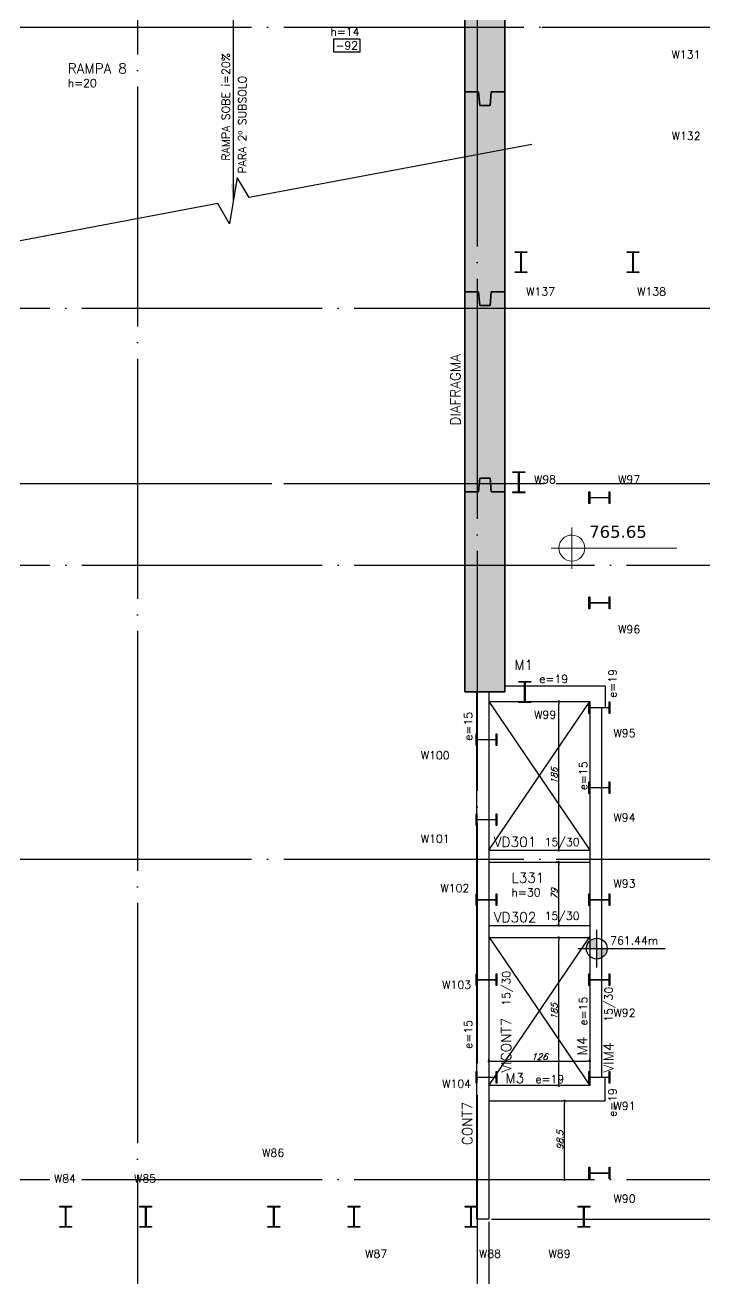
# Model space of a CAD drawing. Header units: millimetres. Extents: x -4107 to 5538, y -2094 to 2406.
# Drawn here: x 2685 to 3534, y -1009 to 558 of the extents above; entities that cross this region are included whole.
import ezdxf
from ezdxf.enums import TextEntityAlignment as Align

# ---------------------------------------------------------------- set-up
doc = ezdxf.new("R2010")
doc.units = ezdxf.units.MM
doc.header["$LTSCALE"] = 50
doc.linetypes.add('EIXO', pattern=[6.8, 6, -0.4, 0, -0.4])
doc.layers.add('A-ANNO-NOTE', color=253, linetype='Continuous', lineweight=9)
for name, color, linetype in [('F-AUX', 2, 'Continuous'), ('F-COTAS', 106, 'Continuous'), ('F-EIXO', 12, 'EIXO'), ('F-LAJES-DIM', 2, 'Continuous'), ('F-LAJES-NOME', 4, 'Continuous'), ('F-NÍVEL-PLANTA', 2, 'Continuous'), ('F-PARC-DIM', 2, 'Continuous'), ('F-PARC-NOME', 4, 'Continuous'), ('F-PERFIL - W310x52', 4, 'Continuous'), ('F-PERFIL- W250x32.7', 4, 'Continuous'), ('F-PERFIL- W250x38.5', 4, 'Continuous'), ('F-PILARES-NOME', 170, 'Continuous'), ('F-SOLIDO-EST', 252, 'Continuous'), ('F-TEXTO', 6, 'Continuous'), ('F-VIGAS', 3, 'Continuous'), ('F-VIGAS-DIM', 2, 'Continuous'), ('F-VIGAS-NOME', 4, 'Continuous'), ('F-VÃO', 1, 'Continuous')]:
    doc.layers.add(name, color=color, linetype=linetype)
doc.styles.add('CP-TEXT-INCL', font='simplex.shx', dxfattribs={"oblique": 20})
doc.styles.add('MCP', font='simplex.shx')
doc.styles.add('ROMANS', font='simplex.shx')
doc.styles.get("Standard").update_dxf_attribs({"font": 'txt.shx'})
doc.styles.add('Verdana_3', font='verdana.ttf', dxfattribs={"height": 20})
doc.dimstyles.new('CP-COTAS-50', dxfattribs={"dimscale": 0.64, "dimtxt": 12.5, "dimasz": 5, "dimexe": 5, "dimexo": 5, "dimgap": 2.5, "dimtad": 1, "dimdec": 1, "dimdsep": 46, "dimtxsty": 'CP-TEXT-INCL', "dimblk1": 'DOT', "dimblk2": 'DOT', "dimsah": 1, "dimcen": 9, "dimclrd": 256, "dimclre": 256, "dimclrt": 256, "dimadec": 0, "dimazin": 0, "dimtfac": 1, "dimtdec": 1, "dimtmove": 2, "dimatfit": 3, "dimldrblk": 'DOT', "dimfxl": 0, "dimtolj": 1, "dimarcsym": 0})

# ---------------------------------------------------------------- blocks, each defined once
blk = doc.blocks.new('*U19')
at = {"layer": 'F-EIXO'}
blk.add_line((0, 0), (7484.954, 0), dxfattribs=at)
at = {"layer": 'F-TEXTO', "style": 'ROMANS'}
blk.add_attdef('EIXO', text='', height=17.5, dxfattribs=at).set_placement((-28.2072, 0), align=Align.MIDDLE_CENTER)
blk = doc.blocks.new('*U21')
at = {"layer": 'F-EIXO'}
blk.add_line((0, 0), (0, -3377.9), dxfattribs=at)
at = {"layer": 'F-TEXTO', "style": 'ROMANS'}
blk.add_attdef('EIXO', text='', height=17.5, rotation=360, dxfattribs=at).set_placement((0, 28.2), align=Align.MIDDLE_CENTER)
blk = doc.blocks.new('*U13')
at = {"layer": 'F-EIXO'}
blk.add_line((0, 0), (7397, 0), dxfattribs=at)
at = {"layer": 'F-TEXTO', "style": 'ROMANS'}
blk.add_attdef('EIXO', text='', height=17.5, dxfattribs=at).set_placement((-28.2072, 0), align=Align.MIDDLE_CENTER)
blk = doc.blocks.new('*U17')
at = {"layer": 'F-EIXO'}
blk.add_line((0, 0), (0, -3477.9), dxfattribs=at)
at = {"layer": 'F-TEXTO', "style": 'ROMANS'}
blk.add_attdef('EIXO', text='', height=17.5, rotation=360, dxfattribs=at).set_placement((0, 28.2), align=Align.MIDDLE_CENTER)
blk = doc.blocks.new('_DOT')
at = {"color": 0, "linetype": 'ByBlock'}
blk.add_line((-0.5, 0), (-1, 0), dxfattribs=at)
at = {"color": 0, "linetype": 'ByBlock', "const_width": 0.5}
blk.add_lwpolyline([(-0.25, 0, 1), (0.25, 0, 1)], format="xyb", close=True, dxfattribs=at)
blk = doc.blocks.new('*D28')
at = {"layer": 'DEFPOINTS', "color": 0, "linetype": 'Continuous', "transparency": 16777216}
for p in [(-3540, -934.5), (3264.5, -934.5), (3264.5, -1512.9)]:
    blk.add_point(p, dxfattribs=at)
at = {"layer": 'F-COTAS', "linetype": 'Continuous', "lineweight": -2, "transparency": 16777216}
for p, q in [((-3540, -937.7), (-3540, -1516.1)), ((3264.5, -937.7), (3264.5, -1516.1)), ((-3536.8, -1512.9), (3261.3, -1512.9))]:
    blk.add_line(p, q, dxfattribs=at)
at = {"layer": 'F-COTAS', "linetype": 'Continuous', "lineweight": -2, "transparency": 16777216, "xscale": 3.2, "yscale": 3.2, "zscale": 3.2, "rotation": 180}
blk.add_blockref('_DOT', (-3540, -1512.9), dxfattribs=at)
at = {"layer": 'F-COTAS', "linetype": 'Continuous', "lineweight": -2, "transparency": 16777216, "xscale": 3.2, "yscale": 3.2, "zscale": 3.2}
blk.add_blockref('_DOT', (3264.5, -1512.9), dxfattribs=at)
at = {"layer": 'F-COTAS', "linetype": 'Continuous', "transparency": 16777216, "insert": (-137.8, -1507.3), "char_height": 8, "attachment_point": 5, "style": 'CP-TEXT-INCL'}
blk.add_mtext('\\A1;6804.5', dxfattribs=at)
blk = doc.blocks.new('*D29')
at = {"layer": 'DEFPOINTS', "color": 0, "linetype": 'Continuous', "transparency": 16777216}
for p in [(3264.5, -934.5), (3250, -1446.2), (3250, -1462.5)]:
    blk.add_point(p, dxfattribs=at)
at = {"layer": 'F-COTAS', "linetype": 'Continuous', "lineweight": -2, "transparency": 16777216}
for p, q in [((3264.5, -937.7), (3264.5, -1449.4)), ((3250, -1459.3), (3250, -1443)), ((3261.3, -1446.2), (3253.2, -1446.2))]:
    blk.add_line(p, q, dxfattribs=at)
at = {"layer": 'F-COTAS', "linetype": 'Continuous', "lineweight": -2, "transparency": 16777216, "xscale": 3.2, "yscale": 3.2, "zscale": 3.2, "rotation": 180}
blk.add_blockref('_DOT', (3250, -1446.2), dxfattribs=at)
at = {"layer": 'F-COTAS', "linetype": 'Continuous', "lineweight": -2, "transparency": 16777216, "xscale": 3.2, "yscale": 3.2, "zscale": 3.2}
blk.add_blockref('_DOT', (3264.5, -1446.2), dxfattribs=at)
at = {"layer": 'F-COTAS', "linetype": 'Continuous', "transparency": 16777216, "insert": (3257.2, -1428.6), "char_height": 8, "attachment_point": 5, "style": 'CP-TEXT-INCL'}
blk.add_mtext('\\A1;14.5', dxfattribs=at)
blk = doc.blocks.new('*D51')
at = {"layer": 'DEFPOINTS', "color": 0, "linetype": 'Continuous', "transparency": 16777216}
for p in [(3284.5, 1699.5), (3600.5, 1699.5), (3264.5, -934.5)]:
    blk.add_point(p, dxfattribs=at)
at = {"layer": 'F-COTAS', "linetype": 'Continuous', "lineweight": -2, "transparency": 16777216}
for p, q in [((3287.7, 1699.5), (3603.7, 1699.5)), ((3600.5, -931.3), (3600.5, 1696.3)), ((3267.7, -934.5), (3603.7, -934.5))]:
    blk.add_line(p, q, dxfattribs=at)
at = {"layer": 'F-COTAS', "linetype": 'Continuous', "lineweight": -2, "transparency": 16777216, "xscale": 3.2, "yscale": 3.2, "zscale": 3.2}
for p, rotation in [((3600.5, 1699.5), 90), ((3600.5, -934.5), 270)]:
    blk.add_blockref('_DOT', p, dxfattribs=dict(at, rotation=rotation))
at = {"layer": 'F-COTAS', "linetype": 'Continuous', "transparency": 16777216, "insert": (3594.9, 382.5), "char_height": 8, "attachment_point": 5, "rotation": 90, "style": 'CP-TEXT-INCL'}
blk.add_mtext('\\A1;2634', dxfattribs=at)
blk = doc.blocks.new('*D52')
at = {"layer": 'DEFPOINTS', "color": 0, "linetype": 'Continuous', "transparency": 16777216}
for p in [(3553, -885), (3558.7, -885), (3264.5, -934.5)]:
    blk.add_point(p, dxfattribs=at)
at = {"layer": 'F-COTAS', "linetype": 'Continuous', "lineweight": -2, "transparency": 16777216}
for p, q in [((3556.2, -885), (3561.9, -885)), ((3558.7, -931.3), (3558.7, -888.2)), ((3267.7, -934.5), (3561.9, -934.5))]:
    blk.add_line(p, q, dxfattribs=at)
at = {"layer": 'F-COTAS', "linetype": 'Continuous', "lineweight": -2, "transparency": 16777216, "xscale": 3.2, "yscale": 3.2, "zscale": 3.2}
for p, rotation in [((3558.7, -885), 90), ((3558.7, -934.5), 270)]:
    blk.add_blockref('_DOT', p, dxfattribs=dict(at, rotation=rotation))
at = {"layer": 'F-COTAS', "linetype": 'Continuous', "transparency": 16777216, "insert": (3553.1, -909.8), "char_height": 8, "attachment_point": 5, "rotation": 90, "style": 'CP-TEXT-INCL'}
blk.add_mtext('\\A1;49.5', dxfattribs=at)
blk = doc.blocks.new('*D56')
at = {"layer": 'DEFPOINTS', "color": 0, "linetype": 'Continuous', "transparency": 16777216}
for p in [(3327.4, 204), (3558.7, 204), (3574.7, -15)]:
    blk.add_point(p, dxfattribs=at)
at = {"layer": 'F-COTAS', "linetype": 'Continuous', "lineweight": -2, "transparency": 16777216}
for p, q in [((3330.6, 204), (3561.9, 204)), ((3558.7, -11.8), (3558.7, 200.8)), ((3571.5, -15), (3555.5, -15))]:
    blk.add_line(p, q, dxfattribs=at)
at = {"layer": 'F-COTAS', "linetype": 'Continuous', "lineweight": -2, "transparency": 16777216, "xscale": 3.2, "yscale": 3.2, "zscale": 3.2}
for p, rotation in [((3558.7, 204), 90), ((3558.7, -15), 270)]:
    blk.add_blockref('_DOT', p, dxfattribs=dict(at, rotation=rotation))
at = {"layer": 'F-COTAS', "linetype": 'Continuous', "transparency": 16777216, "insert": (3553.1, 94.5), "char_height": 8, "attachment_point": 5, "rotation": 90, "style": 'CP-TEXT-INCL'}
blk.add_mtext('\\A1;219', dxfattribs=at)
blk = doc.blocks.new('*D57')
at = {"layer": 'DEFPOINTS', "color": 0, "linetype": 'Continuous', "transparency": 16777216}
for p in [(3327.4, 555), (3558.7, 555), (3327.4, 204)]:
    blk.add_point(p, dxfattribs=at)
at = {"layer": 'F-COTAS', "linetype": 'Continuous', "lineweight": -2, "transparency": 16777216}
for p, q in [((3330.6, 555), (3561.9, 555)), ((3558.7, 207.2), (3558.7, 551.8)), ((3330.6, 204), (3561.9, 204))]:
    blk.add_line(p, q, dxfattribs=at)
at = {"layer": 'F-COTAS', "linetype": 'Continuous', "lineweight": -2, "transparency": 16777216, "xscale": 3.2, "yscale": 3.2, "zscale": 3.2}
for p, rotation in [((3558.7, 555), 90), ((3558.7, 204), 270)]:
    blk.add_blockref('_DOT', p, dxfattribs=dict(at, rotation=rotation))
at = {"layer": 'F-COTAS', "linetype": 'Continuous', "transparency": 16777216, "insert": (3553.1, 379.5), "char_height": 8, "attachment_point": 5, "rotation": 90, "style": 'CP-TEXT-INCL'}
blk.add_mtext('\\A1;351', dxfattribs=at)
blk = doc.blocks.new('*D58')
at = {"layer": 'DEFPOINTS', "color": 0, "linetype": 'Continuous', "transparency": 16777216}
for p in [(3327.4, 655), (3558.7, 655), (3327.4, 555)]:
    blk.add_point(p, dxfattribs=at)
at = {"layer": 'F-COTAS', "linetype": 'Continuous', "lineweight": -2, "transparency": 16777216}
for p, q in [((3330.6, 655), (3561.9, 655)), ((3558.7, 558.2), (3558.7, 651.8)), ((3330.6, 555), (3561.9, 555))]:
    blk.add_line(p, q, dxfattribs=at)
at = {"layer": 'F-COTAS', "linetype": 'Continuous', "lineweight": -2, "transparency": 16777216, "xscale": 3.2, "yscale": 3.2, "zscale": 3.2}
for p, rotation in [((3558.7, 655), 90), ((3558.7, 555), 270)]:
    blk.add_blockref('_DOT', p, dxfattribs=dict(at, rotation=rotation))
at = {"layer": 'F-COTAS', "linetype": 'Continuous', "transparency": 16777216, "insert": (3553.1, 605), "char_height": 8, "attachment_point": 5, "rotation": 90, "style": 'CP-TEXT-INCL'}
blk.add_mtext('\\A1;100', dxfattribs=at)
blk = doc.blocks.new('*U7')
at = {"layer": 'F-VIGAS-DIM', "color": 1}
blk.add_lwpolyline([(0, 0), (33, 0), (33, 16), (0, 16)], close=True, dxfattribs=at)
at = {"layer": 'F-VIGAS-DIM', "style": 'MCP'}
blk.add_attdef('DIM', text='', height=10, dxfattribs=at).set_placement((16.5, 8), align=Align.MIDDLE_CENTER)
blk = doc.blocks.new('*D173')
at = {"layer": 'DEFPOINTS', "color": 0, "transparency": 16777216}
for p in [(3356.4, -786.5), (3359, -786.5), (3358.2, -885)]:
    blk.add_point(p, dxfattribs=at)
at = {"layer": 'F-COTAS', "lineweight": -2, "transparency": 16777216}
for p, q in [((3359, -881.8), (3359, -789.7)), ((3359.6, -786.5), (3362.2, -786.5)), ((3361.4, -885), (3362.2, -885))]:
    blk.add_line(p, q, dxfattribs=at)
at = {"layer": 'F-COTAS', "lineweight": -2, "transparency": 16777216, "xscale": 3.2, "yscale": 3.2, "zscale": 3.2}
for p, rotation in [((3359, -786.5), 90), ((3359, -885), 270)]:
    blk.add_blockref('_DOT', p, dxfattribs=dict(at, rotation=rotation))
at = {"layer": 'F-COTAS', "transparency": 16777216, "insert": (3353.4, -835.8), "char_height": 8, "attachment_point": 5, "rotation": 90, "style": 'CP-TEXT-INCL'}
blk.add_mtext('\\A1;98.5', dxfattribs=at)
blk = doc.blocks.new('LGN-COTA E LEGENDA - LGN-COTA E LEGENDA-473137-Térreo')
at = {"layer": 'A-ANNO-NOTE'}
for p, q in [((-0.009, -0.238), (-0.009, 0.28)), ((-0.268, 0.021), (1.302, 0.021))]:
    blk.add_line(p, q, dxfattribs=at)
for centre, start, end in [((-0.009, 0.022), 90, 180), ((-0.009, 0.021), 360, 90), ((-0.009, 0.021), 180, 270), ((-0.009, 0.021), 270, 0)]:
    blk.add_arc(centre, 0.162, start, end, dxfattribs=at)
blk = doc.blocks.new('zw$7512')
at = {"layer": 'A-ANNO-NOTE', "xscale": 100, "yscale": 100, "zscale": 100}
blk.add_blockref('LGN-COTA E LEGENDA - LGN-COTA E LEGENDA-473137-Térreo', (3568.5, -311.9), dxfattribs=at)
at = {"layer": 'A-ANNO-NOTE', "style": 'Verdana_3'}
blk.add_text('765.65', height=15, dxfattribs=at).set_placement((3589.2, -296.9))
blk = doc.blocks.new('A$C44D756D9')
at = {"layer": 'F-PERFIL- W250x32.7', "linetype": 'Continuous'}
for points in [[(6636.8, -1240.9), (6622.2, -1240.9), (6622.2, -1239.9), (6629.2, -1239.9), (6629.2, -1215.9), (6622.2, -1215.9), (6622.2, -1215), (6636.8, -1215), (6636.8, -1215.9), (6629.8, -1215.9), (6629.8, -1239.9), (6636.8, -1239.9)], [(6776.8, -1240.9), (6762.2, -1240.9), (6762.2, -1239.9), (6769.2, -1239.9), (6769.2, -1215.9), (6762.2, -1215.9), (6762.2, -1215), (6776.8, -1215), (6776.8, -1215.9), (6769.8, -1215.9), (6769.8, -1239.9), (6776.8, -1239.9)]]:
    blk.add_lwpolyline(points, close=True, dxfattribs=at)
at = {"layer": 'F-PERFIL- W250x38.5', "linetype": 'Continuous'}
for points in [[(6619.5, -1489.9), (6634.2, -1489.9), (6634.2, -1491), (6627.2, -1491), (6627.2, -1515), (6634.2, -1515), (6634.2, -1516.1), (6619.5, -1516.1), (6619.5, -1515), (6626.5, -1515), (6626.5, -1491), (6619.5, -1491)], [(6740.6, -1515), (6740.6, -1529.7), (6739.5, -1529.7), (6739.5, -1522.7), (6715.5, -1522.7), (6715.5, -1529.7), (6714.4, -1529.7), (6714.4, -1515), (6715.5, -1515), (6715.5, -1522), (6739.5, -1522), (6739.5, -1515)], [(6740.6, -1646.4), (6740.6, -1661.1), (6739.5, -1661.1), (6739.5, -1654.1), (6715.5, -1654.1), (6715.5, -1661.1), (6714.4, -1661.1), (6714.4, -1646.4), (6715.5, -1646.4), (6715.5, -1653.4), (6739.5, -1653.4), (6739.5, -1646.4)], [(6627, -1751.9), (6641.7, -1751.9), (6641.7, -1753), (6634.7, -1753), (6634.7, -1777), (6641.7, -1777), (6641.7, -1778.1), (6627, -1778.1), (6627, -1777), (6634, -1777), (6634, -1753), (6627, -1753)], [(6740.6, -1777.4), (6740.6, -1792.1), (6739.5, -1792.1), (6739.5, -1785.1), (6715.5, -1785.1), (6715.5, -1792.1), (6714.4, -1792.1), (6714.4, -1777.4), (6715.5, -1777.4), (6715.5, -1784.4), (6739.5, -1784.4), (6739.5, -1777.4)], [(6599.6, -1817.4), (6599.6, -1832.1), (6598.5, -1832.1), (6598.5, -1825.1), (6574.5, -1825.1), (6574.5, -1832.1), (6573.4, -1832.1), (6573.4, -1817.4), (6574.5, -1817.4), (6574.5, -1824.4), (6598.5, -1824.4), (6598.5, -1817.4)], [(6740.6, -1877.4), (6740.6, -1892.1), (6739.5, -1892.1), (6739.5, -1885.1), (6715.5, -1885.1), (6715.5, -1892.1), (6714.4, -1892.1), (6714.4, -1877.4), (6715.5, -1877.4), (6715.5, -1884.4), (6739.5, -1884.4), (6739.5, -1877.4)], [(6599.6, -1917.4), (6599.6, -1932.1), (6598.5, -1932.1), (6598.5, -1925.1), (6574.5, -1925.1), (6574.5, -1932.1), (6573.4, -1932.1), (6573.4, -1917.4), (6574.5, -1917.4), (6574.5, -1924.4), (6598.5, -1924.4), (6598.5, -1917.4)], [(6599.6, -2017.4), (6599.6, -2032.1), (6598.5, -2032.1), (6598.5, -2025.1), (6574.5, -2025.1), (6574.5, -2032.1), (6573.4, -2032.1), (6573.4, -2017.4), (6574.5, -2017.4), (6574.5, -2024.4), (6598.5, -2024.4), (6598.5, -2017.4)], [(6740.6, -2017.4), (6740.6, -2032.1), (6739.5, -2032.1), (6739.5, -2025.1), (6715.5, -2025.1), (6715.5, -2032.1), (6714.4, -2032.1), (6714.4, -2017.4), (6715.5, -2017.4), (6715.5, -2024.4), (6739.5, -2024.4), (6739.5, -2017.4)], [(6599.6, -2117.4), (6599.6, -2132.1), (6598.5, -2132.1), (6598.5, -2125.1), (6574.5, -2125.1), (6574.5, -2132.1), (6573.4, -2132.1), (6573.4, -2117.4), (6574.5, -2117.4), (6574.5, -2124.4), (6598.5, -2124.4), (6598.5, -2117.4)], [(6740.6, -2117.4), (6740.6, -2132.1), (6739.5, -2132.1), (6739.5, -2125.1), (6715.5, -2125.1), (6715.5, -2132.1), (6714.4, -2132.1), (6714.4, -2117.4), (6715.5, -2117.4), (6715.5, -2124.4), (6739.5, -2124.4), (6739.5, -2117.4)], [(6599.6, -2239.4), (6599.6, -2254.1), (6598.5, -2254.1), (6598.5, -2247.1), (6574.5, -2247.1), (6574.5, -2254.1), (6573.4, -2254.1), (6573.4, -2239.4), (6574.5, -2239.4), (6574.5, -2246.4), (6598.5, -2246.4), (6598.5, -2239.4)], [(6740.6, -2239.4), (6740.6, -2254.1), (6739.5, -2254.1), (6739.5, -2247.1), (6715.5, -2247.1), (6715.5, -2254.1), (6714.4, -2254.1), (6714.4, -2239.4), (6715.5, -2239.4), (6715.5, -2246.4), (6739.5, -2246.4), (6739.5, -2239.4)], [(6740.6, -2359), (6740.6, -2373.7), (6739.5, -2373.7), (6739.5, -2366.7), (6715.5, -2366.7), (6715.5, -2373.7), (6714.4, -2373.7), (6714.4, -2359), (6715.5, -2359), (6715.5, -2366), (6739.5, -2366), (6739.5, -2359)], [(6068.3, -2434.1), (6053.6, -2434.1), (6053.6, -2433), (6060.7, -2433), (6060.7, -2409), (6053.6, -2409), (6053.6, -2407.9), (6068.3, -2407.9), (6068.3, -2409), (6061.3, -2409), (6061.3, -2433), (6068.3, -2433)], [(6168.3, -2434.1), (6153.6, -2434.1), (6153.6, -2433), (6160.7, -2433), (6160.7, -2409), (6153.6, -2409), (6153.6, -2407.9), (6168.3, -2407.9), (6168.3, -2409), (6161.3, -2409), (6161.3, -2433), (6168.3, -2433)], [(6328.3, -2434.1), (6313.6, -2434.1), (6313.6, -2433), (6320.7, -2433), (6320.7, -2409.1), (6313.6, -2409.1), (6313.6, -2407.9), (6328.3, -2407.9), (6328.3, -2409.1), (6321.3, -2409.1), (6321.3, -2433), (6328.3, -2433)], [(6428.3, -2434.1), (6413.6, -2434.1), (6413.6, -2433), (6420.7, -2433), (6420.7, -2409.1), (6413.6, -2409.1), (6413.6, -2407.9), (6428.3, -2407.9), (6428.3, -2409.1), (6421.3, -2409.1), (6421.3, -2433), (6428.3, -2433)], [(6574.5, -2434.1), (6559.8, -2434.1), (6559.8, -2433), (6566.8, -2433), (6566.8, -2409.1), (6559.8, -2409.1), (6559.8, -2407.9), (6574.5, -2407.9), (6574.5, -2409.1), (6567.4, -2409.1), (6567.4, -2433), (6574.5, -2433)], [(6700.8, -2407.9), (6715.5, -2407.9), (6715.5, -2409), (6708.5, -2409), (6708.5, -2433), (6715.5, -2433), (6715.5, -2434.1), (6700.8, -2434.1), (6700.8, -2433), (6707.8, -2433), (6707.8, -2409), (6700.8, -2409)]]:
    blk.add_lwpolyline(points, close=True, dxfattribs=at)
at = {"layer": 'F-PILARES-NOME'}
for s, p in [('W131', (6817.7, -973.5)), ('W132', (6817.8, -1075.3)), ('W137', (6636.1, -1269.7)), ('W138', (6774.7, -1269.7)), ('W98', (6645.9, -1504.4)), ('W97', (6751, -1504.4)), ('W96', (6751, -1691.8)), ('W99', (6646.1, -1798.5)), ('W95', (6745.2, -1821.5)), ('W100', (6504.5, -1849.3)), ('W94', (6745.2, -1927)), ('W101', (6504.5, -1953.5)), ('W102', (6529, -2015.3)), ('W93', (6745.2, -2009.6)), ('W103', (6531.2, -2136)), ('W92', (6745.2, -2171.1)), ('W104', (6531.2, -2259.8)), ('W91', (6745.2, -2287.5)), ('W86', (6306.4, -2346)), ('W84', (6046.4, -2378)), ('W85', (6146.4, -2378)), ('W90', (6745.2, -2403.3)), ('W87', (6435.1, -2472.1)), ('W88', (6577.2, -2472.1)), ('W89', (6664, -2472.1))]:
    blk.add_text(s, height=10, dxfattribs=at).set_placement(p)
blk = doc.blocks.new('*D386')
at = {"layer": 'DEFPOINTS', "color": 0, "linetype": 'Continuous', "transparency": 16777216}
for p in [(3264.5, -738.4), (3390.5, -737.1), (3390.5, -738.4)]:
    blk.add_point(p, dxfattribs=at)
at = {"layer": 'F-COTAS', "linetype": 'Continuous', "lineweight": -2, "transparency": 16777216}
for p, q in [((3264.5, -735.2), (3264.5, -733.9)), ((3390.5, -735.2), (3390.5, -733.9)), ((3267.7, -737.1), (3387.3, -737.1))]:
    blk.add_line(p, q, dxfattribs=at)
at = {"layer": 'F-COTAS', "linetype": 'Continuous', "lineweight": -2, "transparency": 16777216, "xscale": 3.2, "yscale": 3.2, "zscale": 3.2, "rotation": 180}
blk.add_blockref('_DOT', (3264.5, -737.1), dxfattribs=at)
at = {"layer": 'F-COTAS', "linetype": 'Continuous', "lineweight": -2, "transparency": 16777216, "xscale": 3.2, "yscale": 3.2, "zscale": 3.2}
blk.add_blockref('_DOT', (3390.5, -737.1), dxfattribs=at)
at = {"layer": 'F-COTAS', "linetype": 'Continuous', "transparency": 16777216, "insert": (3327.5, -731.5), "char_height": 8, "attachment_point": 5, "style": 'CP-TEXT-INCL'}
blk.add_mtext('\\A1;126', dxfattribs=at)
blk = doc.blocks.new('*D387')
at = {"layer": 'DEFPOINTS', "color": 0, "linetype": 'Continuous', "transparency": 16777216}
for p in [(3351.7, -582.5), (3351.7, -582.5), (3351.7, -767.5)]:
    blk.add_point(p, dxfattribs=at)
at = {"layer": 'F-COTAS', "linetype": 'Continuous', "lineweight": -2, "transparency": 16777216}
blk.add_line((3351.7, -764.3), (3351.7, -585.7), dxfattribs=at)
at = {"layer": 'F-COTAS', "linetype": 'Continuous', "lineweight": -2, "transparency": 16777216, "xscale": 3.2, "yscale": 3.2, "zscale": 3.2}
for p, rotation in [((3351.7, -582.5), 90), ((3351.7, -767.5), 270)]:
    blk.add_blockref('_DOT', p, dxfattribs=dict(at, rotation=rotation))
at = {"layer": 'F-COTAS', "linetype": 'Continuous', "transparency": 16777216, "insert": (3346.1, -675), "char_height": 8, "attachment_point": 5, "rotation": 90, "style": 'CP-TEXT-INCL'}
blk.add_mtext('\\A1;185', dxfattribs=at)
blk = doc.blocks.new('*D388')
at = {"layer": 'DEFPOINTS', "color": 0, "transparency": 16777216}
for p in [(3351.7, -488.5), (3355.8, -488.5), (3355.8, -567.5)]:
    blk.add_point(p, dxfattribs=at)
at = {"layer": 'F-COTAS', "lineweight": -2, "transparency": 16777216}
for p, q in [((3352.6, -488.5), (3348.5, -488.5)), ((3351.7, -564.3), (3351.7, -491.7)), ((3352.6, -567.5), (3348.5, -567.5))]:
    blk.add_line(p, q, dxfattribs=at)
at = {"layer": 'F-COTAS', "lineweight": -2, "transparency": 16777216, "xscale": 3.2, "yscale": 3.2, "zscale": 3.2}
for p, rotation in [((3351.7, -488.5), 90), ((3351.7, -567.5), 270)]:
    blk.add_blockref('_DOT', p, dxfattribs=dict(at, rotation=rotation))
at = {"layer": 'F-COTAS', "transparency": 16777216, "insert": (3346.1, -528), "char_height": 8, "attachment_point": 5, "rotation": 90, "style": 'CP-TEXT-INCL'}
blk.add_mtext('\\A1;79', dxfattribs=at)
blk = doc.blocks.new('*D389')
at = {"layer": 'DEFPOINTS', "color": 0, "transparency": 16777216}
for p in [(3351.7, -287.5), (3351.7, -287.5), (3351.7, -473.5)]:
    blk.add_point(p, dxfattribs=at)
at = {"layer": 'F-COTAS', "lineweight": -2, "transparency": 16777216}
blk.add_line((3351.7, -470.3), (3351.7, -290.7), dxfattribs=at)
at = {"layer": 'F-COTAS', "lineweight": -2, "transparency": 16777216, "xscale": 3.2, "yscale": 3.2, "zscale": 3.2}
for p, rotation in [((3351.7, -287.5), 90), ((3351.7, -473.5), 270)]:
    blk.add_blockref('_DOT', p, dxfattribs=dict(at, rotation=rotation))
at = {"layer": 'F-COTAS', "transparency": 16777216, "insert": (3346.1, -380.5), "char_height": 8, "attachment_point": 5, "rotation": 90, "style": 'CP-TEXT-INCL'}
blk.add_mtext('\\A1;186', dxfattribs=at)
blk = doc.blocks.new('Nível - Planta')
at = {"layer": 'F-NÍVEL-PLANTA'}
h = blk.add_hatch(color=71, dxfattribs=at)
h.paths.add_polyline_path([(0, 0), (0, 0.26, 0.414214), (-0.26, 0)])
h.paths.add_polyline_path([(0.26, 0), (0, 0), (0, -0.26, 0.414214)])
for p, q in [((0, -0.469), (0, 0.469)), ((-0.469, 0), (1.704, 0))]:
    blk.add_line(p, q, dxfattribs=at)
blk.add_circle((0, 0), 0.26, dxfattribs=at)
at = {"layer": 'F-TEXTO', "color": 3, "style": 'MCP'}
blk.add_attdef('NÍVEL', (0.333, 0.102), '', height=0.2, dxfattribs=at)

msp = doc.modelspace()

# ---------------------------------------------------------------- hatches: boundary and pattern name
at = {"layer": 'F-SOLIDO-EST'}
h = msp.add_hatch(color=256, dxfattribs=at)
h.dxf.hatch_style = 1
h.paths.add_polyline_path([(3284.5, 724.5), (3267.5, 724.5), (3266, 707.5), (3253, 707.5), (3251.5, 724.5), (3234.5, 724.5), (3234.5, 474.5), (3251.5, 474.5), (3253, 457.5), (3266, 457.5), (3267.5, 474.5), (3284.5, 474.5)])
h = msp.add_hatch(color=256, dxfattribs=at)
h.dxf.hatch_style = 1
h.paths.add_polyline_path([(3284.5, 474.5), (3267.5, 474.5), (3266, 457.5), (3253, 457.5), (3251.5, 474.5), (3234.5, 474.5), (3234.5, 224.5), (3251.5, 224.5), (3253, 207.5), (3266, 207.5), (3267.5, 224.5), (3284.5, 224.5)])
h = msp.add_hatch(color=256, dxfattribs=at)
h.dxf.hatch_style = 1
h.paths.add_polyline_path([(3284.5, 224.5), (3267.5, 224.5), (3266, 207.5), (3253, 207.5), (3251.5, 224.5), (3234.5, 224.5), (3234.5, -25.5), (3251.5, -25.5), (3253, -8.5), (3266, -8.5), (3267.5, -25.5), (3284.5, -25.5)])
h = msp.add_hatch(color=256, dxfattribs=at)
h.dxf.hatch_style = 1
h.paths.add_polyline_path([(3284.5, -25.5), (3267.5, -25.5), (3266, -8.5), (3253, -8.5), (3251.5, -25.5), (3234.5, -25.5), (3234.5, -275.5), (3284.5, -275.5)])

# ---------------------------------------------------------------- linework, layer by layer
at = {"layer": 'F-AUX', "color": 1}
for points in [[(2945.434, 338.963), (2945.434, 897.5)], [(3318.061, 408.752), (2965.087, 342.178), (2950.168, 367.324), (2940.699, 309.619), (2925.78, 334.765), (2533.413, 260.837)]]:
    msp.add_lwpolyline(points, dxfattribs=at)
msp.add_solid([(2948.787, 358.959), (2945.434, 338.963), (2942.12, 358.966)], dxfattribs=at)
at = {"layer": 'F-EIXO'}
msp.add_line((-3768.53, -15), (3691.239, -15), dxfattribs=at)
at = {"layer": 'F-VIGAS'}
for p, q in [((3234.5, 724.5), (3234.5, 474.5)), ((3234.5, 474.5), (3234.5, 724.5)), ((3284.5, 474.5), (3284.5, 724.5)), ((3284.5, 724.5), (3284.5, 474.5)), ((3251.5, 474.5), (3234.5, 474.5)), ((3234.5, 474.5), (3234.5, 224.5)), ((3234.5, 224.5), (3234.5, 474.5)), ((3234.5, 474.5), (3251.5, 474.5)), ((3234.5, 474.5), (3251.5, 474.5)), ((3251.5, 474.5), (3234.5, 474.5)), ((3253, 457.5), (3251.5, 474.5)), ((3251.5, 474.5), (3253, 457.5)), ((3251.5, 474.5), (3253, 457.5)), ((3253, 457.5), (3251.5, 474.5)), ((3267.5, 474.5), (3266, 457.5)), ((3266, 457.5), (3267.5, 474.5)), ((3266, 457.5), (3267.5, 474.5)), ((3267.5, 474.5), (3266, 457.5)), ((3284.5, 474.5), (3267.5, 474.5)), ((3267.5, 474.5), (3284.5, 474.5)), ((3267.5, 474.5), (3284.5, 474.5)), ((3284.5, 474.5), (3267.5, 474.5)), ((3284.5, 224.5), (3284.5, 474.5)), ((3284.5, 474.5), (3284.5, 224.5)), ((3266, 457.5), (3253, 457.5)), ((3253, 457.5), (3266, 457.5)), ((3253, 457.5), (3266, 457.5)), ((3266, 457.5), (3253, 457.5)), ((3251.5, 224.5), (3234.5, 224.5)), ((3234.5, 224.5), (3234.5, -25.5)), ((3234.5, -25.5), (3234.5, 224.5)), ((3234.5, 224.5), (3251.5, 224.5)), ((3234.5, 224.5), (3251.5, 224.5)), ((3251.5, 224.5), (3234.5, 224.5)), ((3253, 207.5), (3251.5, 224.5)), ((3251.5, 224.5), (3253, 207.5)), ((3251.5, 224.5), (3253, 207.5)), ((3253, 207.5), (3251.5, 224.5)), ((3267.5, 224.5), (3266, 207.5)), ((3266, 207.5), (3267.5, 224.5)), ((3266, 207.5), (3267.5, 224.5)), ((3267.5, 224.5), (3266, 207.5)), ((3284.5, 224.5), (3267.5, 224.5)), ((3267.5, 224.5), (3284.5, 224.5)), ((3267.5, 224.5), (3284.5, 224.5)), ((3284.5, 224.5), (3267.5, 224.5)), ((3284.5, -25.5), (3284.5, 224.5)), ((3284.5, 224.5), (3284.5, -25.5)), ((3266, 207.5), (3253, 207.5)), ((3253, 207.5), (3266, 207.5)), ((3253, 207.5), (3266, 207.5)), ((3266, 207.5), (3253, 207.5)), ((3251.5, -25.5), (3253, -8.5)), ((3253, -8.5), (3251.5, -25.5)), ((3253, -8.5), (3251.5, -25.5)), ((3251.5, -25.5), (3253, -8.5)), ((3253, -8.5), (3266, -8.5)), ((3266, -8.5), (3253, -8.5)), ((3266, -8.5), (3253, -8.5)), ((3253, -8.5), (3266, -8.5)), ((3266, -8.5), (3267.5, -25.5)), ((3267.5, -25.5), (3266, -8.5)), ((3267.5, -25.5), (3266, -8.5)), ((3266, -8.5), (3267.5, -25.5)), ((3234.5, -25.5), (3251.5, -25.5)), ((3251.5, -25.5), (3234.5, -25.5)), ((3251.5, -25.5), (3234.5, -25.5)), ((3234.5, -25.5), (3234.5, -275.5)), ((3234.5, -275.5), (3234.5, -25.5)), ((3234.5, -25.5), (3251.5, -25.5)), ((3267.5, -25.5), (3284.5, -25.5)), ((3284.5, -25.5), (3267.5, -25.5)), ((3284.5, -25.5), (3267.5, -25.5)), ((3267.5, -25.5), (3284.5, -25.5)), ((3284.5, -275.5), (3284.5, -25.5)), ((3284.5, -25.5), (3284.5, -275.5)), ((3234.5, -275.5), (3284.5, -275.5)), ((3284.5, -275.5), (3234.5, -275.5)), ((3409.5, -268.5), (3284.5, -268.5)), ((3409.5, -268.5), (3409.5, -294.9)), ((3264.5, -287.5), (3390.5, -287.5)), ((3390.5, -287.5), (3390.5, -527.88)), ((3405.5, -534.9), (3405.5, -295.56)), ((3264.5, -473.5), (3390.5, -473.5)), ((3264.5, -488.5), (3390.5, -488.5)), ((3390.5, -542.88), (3390.5, -767.5)), ((3405.5, -756.9), (3405.5, -535.56)), ((3264.5, -567.54), (3390.5, -567.54)), ((3264.5, -582.54), (3390.5, -582.54)), ((3390.5, -767.5), (3264.5, -767.5)), ((3409.5, -786.5), (3409.5, -757.56)), ((3264.5, -786.5), (3409.5, -786.5))]:
    msp.add_line(p, q, dxfattribs=at)
msp.add_lwpolyline([(3264.5, -275.5), (3264.5, -934.5), (3249.5, -934.5), (3249.5, -275.5)], dxfattribs=at)
at = {"layer": 'F-VÃO'}
for p, q in [((3264.5, -287.5), (3390.5, -473.5)), ((3264.5, -473.5), (3390.5, -287.5)), ((3264.5, -581.5), (3390.5, -767.5)), ((3264.5, -767.5), (3390.5, -581.5))]:
    msp.add_line(p, q, dxfattribs=at)

# ---------------------------------------------------------------- block references
at = {"layer": 'A-ANNO-NOTE', "linetype": 'Continuous'}
msp.add_blockref('zw$7512', (-199.5, 214), dxfattribs=at)
at = {"layer": 'F-EIXO', "linetype": 'Continuous'}
for name, p in [('*U17', (3250, 1941.357)), ('*U21', (2825.5, 1841.357)), ('*U19', (-3793.715, 555)), ('*U13', (-3705.761, 204)), ('*U19', (-3793.715, -15)), ('*U13', (-3705.761, -117)), ('*U19', (-3793.715, -484.5)), ('*U13', (-3705.761, -885))]:
    msp.add_blockref(name, p, dxfattribs=at)
at = {"layer": 'F-NÍVEL-PLANTA', "linetype": 'Continuous', "xscale": 50, "yscale": 50, "zscale": 50}
msp.add_blockref('Nível - Planta', (3399.215, -596.336), dxfattribs=at).add_auto_attribs({'NÍVEL': '761.44m'})
at = {"layer": 'F-PERFIL - W310x52'}
msp.add_blockref('A$C44D756D9', (-3325, 1489.5), dxfattribs=at)
at = {"layer": 'F-VIGAS-DIM', "linetype": 'Continuous'}
msp.add_blockref('*U7', (3070.545, 524.322), dxfattribs=at).add_auto_attribs({'DIM': '-92'})

# ---------------------------------------------------------------- texts
at = {"layer": 'F-AUX', "style": 'ROMANS'}
for s, p in [('RAMPA SOBE i=20%%%', (2940.849, 388.304)), ('PARA 2º SUBSOLO', (2961.471, 372.117))]:
    msp.add_text(s, height=10, rotation=89.943886, dxfattribs=at).set_placement(p)
at = {"layer": 'F-LAJES-DIM', "linetype": 'Continuous'}
for s, style, p in [('h=14', 'ROMANS', (3066.479, 544.517)), ('h=20', 'ROMANS', (2738.44, 480.321)), ('h=30', 'MCP', (3292.629, -531.133))]:
    msp.add_text(s, height=10, dxfattribs=dict(at, style=style)).set_placement(p)
at = {"layer": 'F-LAJES-NOME', "linetype": 'Continuous'}
for s, style, p in [('RAMPA 8', 'ROMANS', (2738.44, 497.321)), ('L331', 'MCP', (3292.629, -514.133))]:
    msp.add_text(s, height=12.5, dxfattribs=dict(at, style=style)).set_placement(p)
at = {"layer": 'F-PARC-DIM', "style": 'MCP'}
for p in [(3243.745, -336.587), (3243.745, -721.587)]:
    msp.add_text('e=15', height=10, rotation=90, dxfattribs=at).set_placement(p)
at = {"layer": 'F-PARC-NOME', "style": 'MCP'}
for s, p in [('DIAFRAGMA', (3228.998, 57.154)), ('CONT7', (3243.745, -842.087))]:
    msp.add_text(s, height=12.5, rotation=90, dxfattribs=at).set_placement(p)
at = {"layer": 'F-VIGAS-DIM', "linetype": 'Continuous', "style": 'MCP'}
for s, p in [('e=19', (3423.919, -283.014)), ('e=15', (3387.375, -398.5)), ('15/30', (3291.125, -667.897)), ('e=15', (3387.375, -692.5)), ('15/30', (3419.054, -687.824)), ('e=19', (3423.919, -806.8))]:
    msp.add_text(s, height=10, rotation=90, dxfattribs=at).set_placement(p)
for s, p in [('e=19', (3327.403, -264.375)), ('15/30', (3334.032, -468.198)), ('15/30', (3334.032, -560.457)), ('e=19', (3322.605, -764.375))]:
    msp.add_text(s, height=10, dxfattribs=at).set_placement(p)
at = {"layer": 'F-VIGAS-NOME', "linetype": 'Continuous', "style": 'MCP'}
for s, p in [('M1', (3296.22, -248.159)), ('VD301', (3270.713, -469.32)), ('VD302', (3270.713, -563.36)), ('M3', (3285.105, -764.375))]:
    msp.add_text(s, height=12.5, dxfattribs=at).set_placement(p)
for s, p in [('VICONT7', (3292.247, -751.143)), ('M4', (3387.375, -730)), ('VIM4', (3420.176, -751.143))]:
    msp.add_text(s, height=12.5, rotation=90, dxfattribs=at).set_placement(p)

# ---------------------------------------------------------------- dimensions: what is measured, and where the dimension line sits
at = {"layer": 'F-COTAS', "linetype": 'Continuous'}
for base, p1, p2, picture, middle in [((3600.453, 1699.5), (3264.5, -934.5), (3284.5, 1699.5), '*D51', (3594.853, 382.5)), ((3558.66, 655), (3327.373, 555), (3327.373, 655), '*D58', (3553.06, 605)), ((3558.66, 555), (3327.373, 204), (3327.373, 555), '*D57', (3553.06, 379.5)), ((3558.66, 204), (3574.665, -15), (3327.373, 204), '*D56', (3553.06, 94.5)), ((3558.66, -885), (3264.5, -934.5), (3552.975, -885), '*D52', (3553.06, -909.75))]:
    dim = msp.add_linear_dim(base=base, p1=p1, p2=p2, angle=90, dimstyle='CP-COTAS-50', dxfattribs=at)
    dim.commit()
    dim.dimension.update_dxf_attribs({"geometry": picture, "text_midpoint": middle})
at = {"layer": 'F-COTAS'}
for base, p1, p2, picture, middle in [((3351.687, -287.5), (3351.687, -473.5), (3351.687, -287.5), '*D389', (3346.087, -380.5)), ((3351.687, -488.5), (3355.785, -567.54), (3355.785, -488.5), '*D388', (3346.087, -528.02))]:
    dim = msp.add_linear_dim(base=base, p1=p1, p2=p2, angle=90, dimstyle='CP-COTAS-50', dxfattribs=at)
    dim.commit()
    dim.dimension.update_dxf_attribs({"geometry": picture, "text_midpoint": middle})
at = {"layer": 'F-COTAS', "linetype": 'Continuous'}
dim = msp.add_linear_dim(base=(3351.687, -582.54), p1=(3351.687, -767.5), p2=(3351.687, -582.54), angle=90, dimstyle='CP-COTAS-50', override={"dimfxl": 7.5}, dxfattribs=at)
dim.commit()
dim.dimension.update_dxf_attribs({"geometry": '*D387', "text_midpoint": (3346.087, -675.02)})
dim = msp.add_linear_dim(base=(3390.5, -737.072), p1=(3264.5, -738.418), p2=(3390.5, -738.418), dimstyle='CP-COTAS-50', override={"dimfxl": 7.5}, dxfattribs=at)
dim.commit()
dim.dimension.update_dxf_attribs({"geometry": '*D386', "text_midpoint": (3327.5, -731.472)})
at = {"layer": 'F-COTAS'}
dim = msp.add_linear_dim(base=(3358.951, -786.5), p1=(3358.203, -885), p2=(3356.407, -786.5), angle=90, dimstyle='CP-COTAS-50', override={"dimscale": 0.64, "dimfxl": 7.5}, dxfattribs=at)
dim.commit()
dim.dimension.update_dxf_attribs({"geometry": '*D173', "text_midpoint": (3353.351, -835.75)})
at = {"layer": 'F-COTAS', "linetype": 'Continuous'}
for base, p1, p2, picture, middle in [((3264.5, -1512.867), (-3540, -934.5), (3264.5, -934.5), '*D28', (-137.75, -1507.267)), ((3250, -1446.152), (3264.5, -934.5), (3250, -1462.526), '*D29', (3257.25, -1428.552))]:
    dim = msp.add_linear_dim(base=base, p1=p1, p2=p2, dimstyle='CP-COTAS-50', dxfattribs=at)
    dim.commit()
    dim.dimension.update_dxf_attribs({"geometry": picture, "text_midpoint": middle})

doc.saveas('drawing.dxf')
